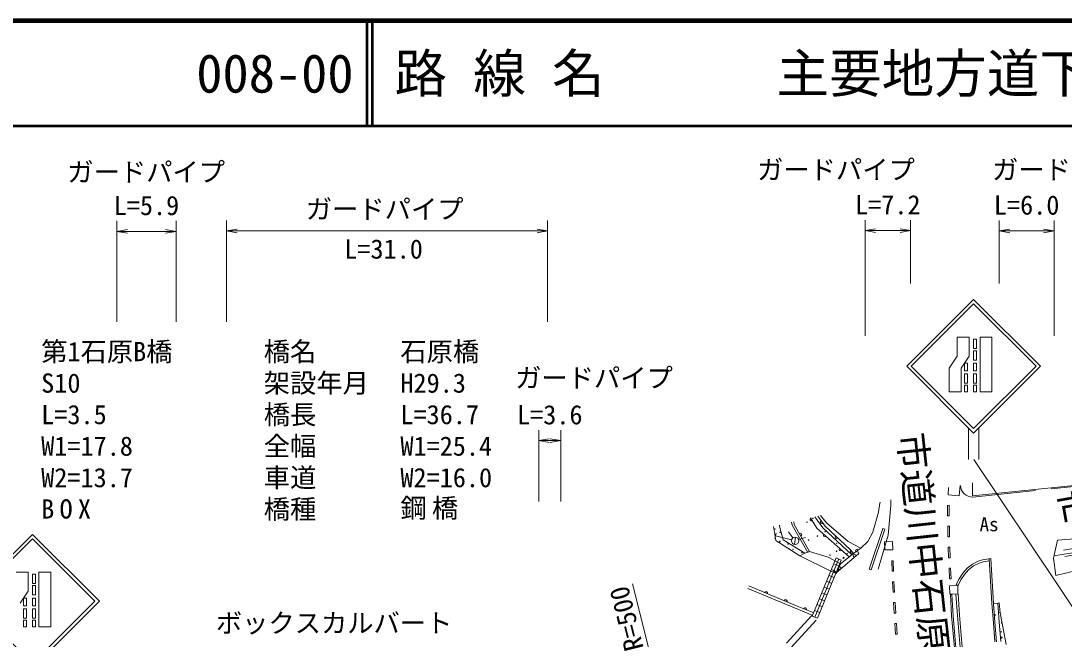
# Model space of a CAD drawing. Units: millimetres, scale not verified. Extents: x 40000 to 680000, y 20000 to 380000.
# Drawn here: x 144828 to 244100, y 321137 to 380000 of the extents above; entities that cross this region are included whole.
import ezdxf
from ezdxf.enums import TextEntityAlignment as Align

# ---------------------------------------------------------------- set-up
doc = ezdxf.new("R2010")
doc.units = ezdxf.units.MM
doc.header["$LTSCALE"] = 1000
doc.linetypes.add('DASHED', pattern=[7.5, 6, -1.5])
for name, color, linetype, lineweight in [('M-BGD', 7, 'Continuous', 13), ('M-BGD-HTXT', 7, 'Continuous', 13), ('M-STR-HTXT', 7, 'Continuous', 13), ('M-STR-STRC', 7, 'Continuous', 13), ('M-TTL', 2, 'Continuous', 140), ('M-TTL-LINE', 7, 'Continuous', 50)]:
    doc.layers.add(name, color=color, linetype=linetype, lineweight=lineweight)
doc.layers.add('M-TTL-TXT', color=7, linetype='Continuous')
doc.styles.add('ＭＳ ゴシック', font='')
doc.styles.get('ＭＳ ゴシック').set_extended_font_data('MS Gothic')

# ---------------------------------------------------------------- blocks, each defined once
blk = doc.blocks.new('open_arrow')
at = {"color": 0, "linetype": 'Continuous', "lineweight": -2}
blk.add_lwpolyline([(7.5, 1.25), (0, 0), (7.5, -1.25)], dxfattribs=at)

msp = doc.modelspace()

# ---------------------------------------------------------------- linework, layer by layer
at = {"layer": 'M-BGD'}
for p, q in [((233100, 335563), (233053, 334861)), ((234126, 334788), (234193, 335780)), ((233053, 334861), (234126, 334788)), ((243469, 330556), (249738, 331054)), ((227782, 330435), (227020, 330414)), ((227020, 330414), (227041, 329629)), ((227041, 329629), (227804, 329650)), ((227804, 329650), (227782, 330435)), ((243089, 328851), (243469, 330556)), ((220134, 323317), (222405, 328868)), ((220376, 323218), (222647, 328769)), ((222888, 328670), (220618, 323119)), ((222405, 328868), (222888, 328670)), ((236322, 328686), (235930, 328562)), ((236946, 328787), (236322, 328686)), ((236977, 328590), (236381, 328495)), ((236960, 328793), (237110, 328802)), ((237234, 324527), (236960, 328793)), ((237383, 324537), (237110, 328802)), ((243316, 327209), (243089, 328851)), ((222434, 327560), (221951, 327758)), ((222661, 328115), (222178, 328313)), ((234871, 327897), (234447, 327406)), ((235009, 327751), (234613, 327294)), ((235376, 328288), (234871, 327897)), ((235482, 328118), (235009, 327751)), ((235930, 328562), (235376, 328288)), ((236019, 328383), (235482, 328118)), ((236381, 328495), (236019, 328383)), ((243316, 327209), (245389, 327718)), ((221980, 326450), (221497, 326648)), ((222207, 327005), (221724, 327203)), ((234097, 326880), (233832, 326339)), ((234276, 326792), (234011, 326251)), ((234447, 327406), (234097, 326880)), ((234613, 327294), (234276, 326792)), ((221753, 325895), (221270, 326092)), ((233191, 326216), (233978, 326237)), ((233212, 325434), (233191, 326216)), ((233832, 326339), (234011, 326251)), ((233978, 326237), (234000, 325455)), ((221299, 324784), (220815, 324982)), ((221526, 325340), (221043, 325537)), ((234000, 325455), (233212, 325434)), ((233803, 325429), (233943, 323396)), ((234003, 325442), (234142, 323412)), ((220845, 323674), (220361, 323872)), ((221072, 324229), (220588, 324427)), ((237366, 322696), (237234, 324527)), ((237383, 324537), (237782, 324566)), ((237516, 322707), (237383, 324537)), ((237905, 324586), (237782, 324566)), ((237782, 324566), (237914, 322741)), ((237848, 323654), (238023, 323666)), ((238028, 323628), (237905, 324586)), ((238571, 320635), (238028, 323628)), ((220618, 323119), (220134, 323317)), ((233943, 323396), (234202, 320347)), ((234142, 323412), (234401, 320366)), ((237521, 320875), (237366, 322696)), ((237670, 320888), (237516, 322707)), ((237914, 322741), (238068, 320925)), ((237991, 321833), (238170, 321848))]:
    msp.add_line(p, q, dxfattribs=at)
at = {"layer": 'M-BGD', "linetype": 'DASHED'}
for p, q in [((249955, 330650), (243225, 329463)), ((250059, 330059), (243091, 328830)), ((243135, 329060), (248609, 329953)), ((217691, 320742), (220066, 323343)), ((218106, 320307), (220509, 322938))]:
    msp.add_line(p, q, dxfattribs=at)
at = {"layer": 'M-BGD'}
msp.add_circle((238141, 321280), 49.8, dxfattribs=at)
for centre, start, end in [((237489, 323419), 244.41189, 123.86495), ((238178, 322694), 77.02243, 303.517)]:
    msp.add_arc(centre, 49.8, start, end, dxfattribs=at)
at = {"layer": 'M-BGD-HTXT'}
for p, q in [((235367, 334766), (235365, 336014)), ((235367, 334766), (248623, 336152)), ((226571, 334090), (226426, 333217)), ((227596, 333869), (227343, 331033)), ((227596, 333869), (227612, 334407)), ((219976, 332686), (220569, 331711)), ((220382, 332779), (221149, 331740)), ((220648, 332839), (221350, 331888)), ((220916, 332901), (221502, 332214)), ((226426, 333217), (225902, 331318)), ((217017, 331900), (217001, 332001)), ((218367, 332318), (218417, 332052)), ((218417, 332052), (219870, 329473)), ((220569, 331711), (223649, 328961)), ((221149, 331740), (223908, 329163)), ((221350, 331888), (223762, 329630)), ((221502, 332214), (223546, 330423)), ((226857, 331658), (225537, 327794)), ((227047, 331594), (225726, 327729)), ((226857, 331658), (227047, 331594)), ((216556, 330730), (216691, 331211)), ((217876, 331350), (218291, 330787)), ((218551, 330851), (218446, 330159)), ((218831, 330613), (219497, 330828)), ((225430, 330446), (225902, 331318)), ((227343, 331033), (226414, 327805)), ((223546, 330423), (224741, 329801)), ((223762, 329630), (224053, 329276)), ((224053, 329276), (224741, 329801)), ((224741, 329801), (225430, 330446)), ((219435, 329325), (219870, 329473)), ((219870, 329473), (221655, 328936)), ((222821, 328317), (221655, 328936)), ((224529, 329268), (222417, 327462)), ((222821, 328317), (224053, 329276)), ((221904, 327614), (222429, 327393)), ((225537, 327794), (225726, 327729)), ((214110, 326200), (218540, 324343)), ((218540, 324343), (220288, 323635))]:
    msp.add_line(p, q, dxfattribs=at)
at = {"layer": 'M-BGD-HTXT', "linetype": 'DASHED'}
for p, q in [((235405, 334661), (248809, 336048)), ((226587, 334189), (226571, 334090)), ((216447, 331868), (216660, 330526)), ((217017, 331900), (217377, 330578)), ((218172, 332273), (218227, 331982)), ((218227, 331982), (219696, 329375)), ((216624, 330970), (218159, 330590)), ((217377, 330578), (219435, 329325)), ((216660, 330526), (218940, 329074)), ((218940, 329074), (219435, 329325)), ((221904, 327614), (218940, 329074)), ((222429, 327393), (222821, 328317)), ((218445, 324111), (214018, 325967)), ((220194, 323403), (218445, 324111))]:
    msp.add_line(p, q, dxfattribs=at)
at = {"layer": 'M-BGD-HTXT'}
for centre, radius in [((220187, 332640), 25), ((216593, 331629), 25), ((219630, 332277), 25), ((217079, 331311), 25), ((218498, 330505), 350), ((219778, 330568), 25), ((220629, 330943), 25), ((221354, 331376), 25), ((217048, 330425), 25), ((217831, 330212), 25), ((218304, 329681), 25), ((222450, 330258), 25), ((219149, 329384), 25), ((221809, 329136), 25), ((222446, 329505), 25), ((223110, 328880), 50), ((223466, 329280), 25), ((224155, 329082), 125), ((222747, 327886), 125)]:
    msp.add_circle(centre, radius, dxfattribs=at)
for centre, radius, start, end in [((235388, 335811), 1150, 181.76891, 270.88057), ((220068, 332536), 150, 121.29528, 301.29528), ((221059, 332283), 150, 126.42408, 306.42408), ((218967, 331077), 150, 299.40291, 119.40291), ((221341, 331022), 150, 138.23841, 318.23841), ((222452, 330856), 150, 136.88996, 316.88996), ((222833, 329690), 150, 138.23841, 318.23841), ((223893, 329471), 150, 129.46855, 309.46855), ((224397, 329539), 150, 37.3436, 217.3436), ((224433, 329341), 120, 322.50964, 124.48261), ((222362, 327593), 142, 135.29013, 293.05147), ((215747, 325513), 150, 337.25554, 157.25554), ((217591, 324740), 150, 337.25554, 157.25554), ((219440, 323978), 150, 337.96474, 157.96474)]:
    msp.add_arc(centre, radius, start, end, dxfattribs=at)
at = {"layer": 'M-STR-HTXT'}
for p, q in [((153965, 351348), (153965, 360957)), ((159596, 351348), (159596, 360957)), ((164404, 351348), (164404, 361000)), ((194945, 351348), (194945, 361000)), ((225157, 350000), (225157, 361026)), ((229482, 354999), (229482, 361026)), ((237923, 354999), (237923, 361000)), ((243145, 350000), (243145, 361000)), ((153965, 359957), (159596, 359957)), ((164404, 360000), (194945, 360000)), ((225157, 360026), (229482, 360026)), ((237923, 360000), (243145, 360000)), ((194106, 334256), (194106, 341034)), ((196205, 334256), (196205, 341034)), ((194106, 340034), (196205, 340034)), ((213357, 284792), (203043, 326407))]:
    msp.add_line(p, q, dxfattribs=at)
at = {"layer": 'M-STR-STRC'}
for p, q in [((233928, 349872), (233928, 348081)), ((235060, 349872), (233928, 349872)), ((235060, 349872), (235060, 348081)), ((235488, 349698), (235771, 349698)), ((235488, 349698), (235488, 348809)), ((235771, 349698), (235771, 348809)), ((236097, 349872), (236097, 344687)), ((237228, 349872), (236097, 349872)), ((237228, 344687), (237228, 349872)), ((235488, 348809), (235771, 348809)), ((235488, 348601), (235771, 348601)), ((235488, 348601), (235488, 347712)), ((235771, 348601), (235771, 347712)), ((233928, 348081), (233174, 346950)), ((235060, 348081), (234306, 346950)), ((235488, 347712), (235771, 347712)), ((233174, 344687), (233174, 346950)), ((234306, 344687), (234306, 346950)), ((234622, 347419), (234905, 347419)), ((234622, 347419), (234622, 346674)), ((234622, 346674), (234905, 346674)), ((234905, 347419), (234905, 346674)), ((235488, 347419), (235771, 347419)), ((235488, 347419), (235488, 346674)), ((235488, 346674), (235771, 346674)), ((235771, 347419), (235771, 346674)), ((234622, 346409), (234905, 346409)), ((234622, 346409), (234622, 345520)), ((234622, 345520), (234905, 345520)), ((234905, 346409), (234905, 345520)), ((235488, 346409), (235771, 346409)), ((235488, 346409), (235488, 345520)), ((235488, 345520), (235771, 345520)), ((235771, 346409), (235771, 345520)), ((234306, 344687), (233174, 344687)), ((234622, 345312), (234905, 345312)), ((234622, 345312), (234622, 344687)), ((234622, 344687), (234905, 344687)), ((234905, 345312), (234905, 344687)), ((235488, 345312), (235771, 345312)), ((235488, 345312), (235488, 344687)), ((235488, 344687), (235771, 344687)), ((235771, 345312), (235771, 344687)), ((236097, 344687), (237228, 344687)), ((234988, 341253), (234988, 338253)), ((235988, 338253), (235988, 341253)), ((258209, 304225), (235502, 338253)), ((233160, 333877), (233010, 333876)), ((233010, 333876), (233010, 332865)), ((233160, 333877), (233160, 332865)), ((233160, 332865), (233010, 332865)), ((233181, 331883), (233031, 331882)), ((233031, 331882), (233042, 330888)), ((233181, 331883), (233192, 330889)), ((233042, 330888), (233192, 330889)), ((233228, 329888), (233078, 329884)), ((233078, 329884), (233105, 328888)), ((233228, 329888), (233255, 328892)), ((227696, 328599), (227846, 328603)), ((227696, 328599), (227728, 327599)), ((227846, 328603), (227878, 327604)), ((233105, 328888), (233255, 328892)), ((227878, 327604), (227728, 327599)), ((233295, 327892), (233145, 327885)), ((233145, 327885), (233193, 326868)), ((233295, 327892), (233343, 326875)), ((145508, 327501), (144377, 327501)), ((145508, 327501), (145508, 325709)), ((145936, 327326), (146219, 327326)), ((145936, 327326), (145936, 326437)), ((146219, 327326), (146219, 326437)), ((146546, 327501), (146546, 322315)), ((147677, 327501), (146546, 327501)), ((147677, 322315), (147677, 327501)), ((227755, 326605), (227905, 326615)), ((227755, 326605), (227822, 325612)), ((227905, 326615), (227972, 325622)), ((233193, 326868), (233343, 326875)), ((145508, 325709), (144754, 324578)), ((145936, 326437), (146219, 326437)), ((145936, 326230), (146219, 326230)), ((145936, 326230), (145936, 325341)), ((146219, 326230), (146219, 325341)), ((227972, 325622), (227822, 325612)), ((145071, 325047), (145354, 325047)), ((145071, 325047), (145071, 324302)), ((145354, 325047), (145354, 324302)), ((145936, 325341), (146219, 325341)), ((145936, 325047), (146219, 325047)), ((145936, 325047), (145936, 324302)), ((146219, 325047), (146219, 324302)), ((227859, 324612), (228008, 324621)), ((228008, 324621), (228073, 323614)), ((233275, 325382), (233425, 325391)), ((233394, 323359), (233275, 325382)), ((233544, 323368), (233425, 325391)), ((145071, 324302), (145354, 324302)), ((145071, 324037), (145354, 324037)), ((145071, 324037), (145071, 323148)), ((145354, 324037), (145354, 323148)), ((145936, 324302), (146219, 324302)), ((145936, 324037), (146219, 324037)), ((145936, 324037), (145936, 323148)), ((146219, 324037), (146219, 323148)), ((227859, 324612), (227923, 323604)), ((145071, 323148), (145354, 323148)), ((145071, 322941), (145354, 322941)), ((145071, 322941), (145071, 322315)), ((145354, 322941), (145354, 322315)), ((145936, 323148), (146219, 323148)), ((145936, 322941), (146219, 322941)), ((145936, 322941), (145936, 322315)), ((146219, 322941), (146219, 322315)), ((228073, 323614), (227923, 323604)), ((228147, 322638), (227997, 322628)), ((228147, 322638), (228212, 321608)), ((233653, 320301), (233394, 323359)), ((233803, 320313), (233544, 323368)), ((145071, 322315), (145354, 322315)), ((145936, 322315), (146219, 322315)), ((146546, 322315), (147677, 322315)), ((227997, 322628), (228063, 321599)), ((228063, 321599), (228212, 321608))]:
    msp.add_line(p, q, dxfattribs=at)
for points in [[(235488, 340753), (241852, 347117), (235488, 353481), (229124, 347117)], [(235488, 341178), (241427, 347117), (235488, 353057), (229548, 347117)], [(145936, 318382), (152300, 324745), (145936, 331109), (139572, 324745)], [(145936, 318806), (151876, 324745), (145936, 330685), (139997, 324745)]]:
    msp.add_lwpolyline(points, close=True, dxfattribs=at)
at = {"layer": 'M-TTL'}
msp.add_line((680000, 380000), (40000, 380000), dxfattribs=at)
at = {"layer": 'M-TTL-LINE'}
for p, q in [((177750, 380000), (177750, 370000)), ((178250, 380000), (178250, 370000)), ((40000, 370000), (680000, 370000))]:
    msp.add_line(p, q, dxfattribs=at)

# ---------------------------------------------------------------- block references
at = {"layer": 'M-STR-HTXT', "xscale": 133, "yscale": 133}
for p in [(153965, 359957), (164404, 360000), (225157, 360026), (237923, 360000), (194106, 340034)]:
    msp.add_blockref('open_arrow', p, dxfattribs=at)
at = {"layer": 'M-STR-HTXT', "xscale": 133, "yscale": 133, "rotation": 180}
for p in [(159596, 359957), (194945, 360000), (229482, 360026), (243145, 360000), (196205, 340034)]:
    msp.add_blockref('open_arrow', p, dxfattribs=at)

# ---------------------------------------------------------------- texts
at = {"layer": 'M-BGD', "style": 'ＭＳ ゴシック'}
msp.add_text('As', height=1320, dxfattribs=at).set_placement((236058, 331013), align=Align.BOTTOM_LEFT)
at = {"layer": 'M-BGD-HTXT', "style": 'ＭＳ ゴシック'}
for s, rotation, p in [('市道川中石原6号線', 276.184, (227539, 340569)), ('市道川中石原4号線', 10.189, (243810, 331248))]:
    msp.add_text(s, height=2566, rotation=rotation, dxfattribs=at).set_placement(p, align=Align.BOTTOM_LEFT)
at = {"layer": 'M-STR-HTXT', "style": 'ＭＳ ゴシック'}
for s, p in [('ガードパイプ', (156750, 364145)), ('ガードパイプ', (222387, 364366)), ('ガードパイプ', (244739, 364366)), ('L=5.9', (156780, 360957)), ('L=7.2', (227320, 361026)), ('L=6.0', (240534, 361000)), ('ガードパイプ', (179445, 360614)), ('L=31.0', (179340, 356814)), ('ガードパイプ', (199363, 344546)), ('L=3.6', (195156, 341034))]:
    msp.add_text(s, height=1833, dxfattribs=at).set_placement(p, align=Align.BOTTOM_CENTER)
for s, p in [('第1石原B橋', (146762, 348517)), ('橋名', (167942, 348517)), ('石原橋', (180942, 348517)), ('S10', (146762, 345517)), ('架設年月', (167942, 345517)), ('H29.3', (180942, 345517)), ('橋長', (167942, 342517)), ('L=3.5', (146762, 342517)), ('L=36.7', (180942, 342517)), ('全幅', (167942, 339517)), ('W1=17.8', (146762, 339517)), ('W1=25.4', (180942, 339517)), ('車道', (167942, 336517)), ('W2=13.7', (146762, 336517)), ('W2=16.0', (180942, 336517)), ('橋種', (167942, 333517))]:
    msp.add_text(s, height=1833, dxfattribs=at).set_placement(p, align=Align.MIDDLE_LEFT)
msp.add_text('R=500', height=1833, rotation=104.161, dxfattribs=at).set_placement((202446, 323085), align=Align.MIDDLE_CENTER)
msp.add_text('ボックスカルバート', height=1833, dxfattribs=at).set_placement((163385, 321205), align=Align.BOTTOM_LEFT)
at = {"layer": 'M-STR-HTXT', "char_height": 1833, "attachment_point": 4, "style": 'ＭＳ ゴシック'}
for s, insert in [('\\T1.2;鋼橋', (180942, 333517)), ('\\T1.4;BOX', (146762, 333517))]:
    msp.add_mtext(s, dxfattribs=dict(at, insert=insert))
at = {"layer": 'M-TTL-TXT', "style": 'ＭＳ ゴシック'}
for s, p in [('路 線 名', (180380, 375000)), ('主要地方道下関長門線', (216734, 375000)), ('008-00', (161521, 375000))]:
    msp.add_text(s, height=3666, dxfattribs=at).set_placement(p, align=Align.MIDDLE_LEFT)

doc.saveas('drawing.dxf')
